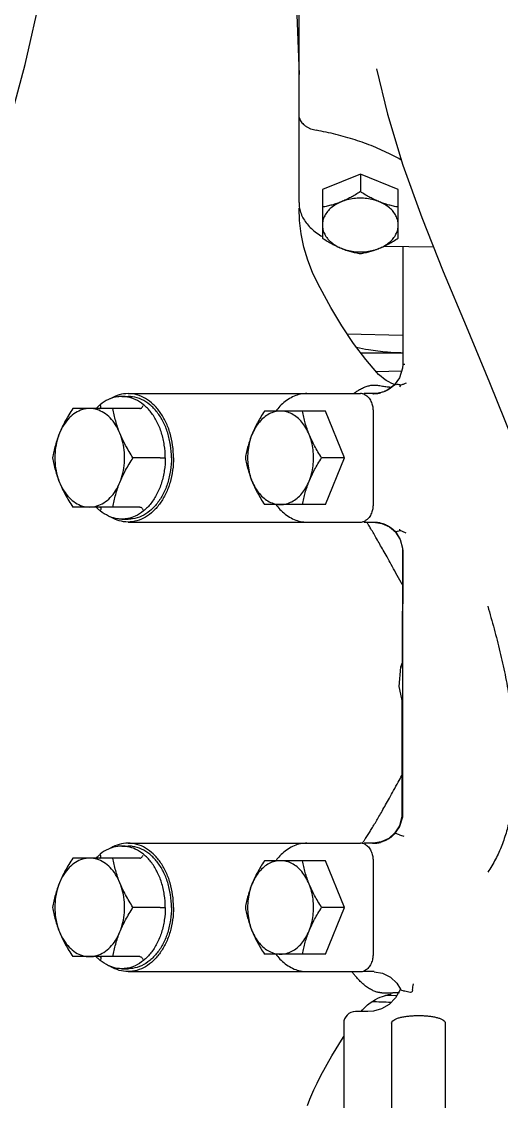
# Model space of a CAD drawing. Header units: millimetres. Extents: x 156850 to 204135, y 56350 to 74150.
# Drawn here: x 158871.3 to 158953.5, y 61828.3 to 62013.2 of the extents above; entities that cross this region are included whole.
import ezdxf

# ---------------------------------------------------------------- set-up
doc = ezdxf.new("R2010")
doc.units = ezdxf.units.MM
doc.header["$LTSCALE"] = 150
doc.layers.add('-----33 Equipment', color=5, linetype='Continuous')

# ---------------------------------------------------------------- blocks, each defined once
blk = doc.blocks.new('X-2F-PLAN$0$A$C73FA2420')
at = {"color": 0, "linetype": 'Continuous'}
for p, q in [((2098.8, 546.69), (2098.8, 558.2)), ((2115.67, 546.69), (2115.67, 558.2)), ((2175.8, 546.69), (2175.8, 558.2)), ((2192.67, 546.69), (2192.67, 558.2)), ((2096.73, 549.78), (2096.73, 548.72)), ((2117.73, 549.78), (2117.73, 548.72)), ((2173.73, 549.78), (2173.73, 548.72)), ((2194.73, 549.78), (2194.73, 548.72)), ((2096.23, 548.72), (2096.23, 508.89)), ((2107.23, 543.25), (2107.23, 547.88)), ((2118.23, 548.72), (2118.23, 508.89)), ((2173.23, 548.72), (2173.23, 508.89)), ((2184.23, 543.25), (2184.23, 547.88)), ((2195.23, 548.72), (2195.23, 508.89)), ((2099.23, 514.92), (2099.23, 525.36)), ((2115.23, 514.92), (2115.23, 525.36)), ((2176.23, 514.92), (2176.23, 525.36)), ((2192.23, 514.92), (2192.23, 525.36)), ((2270.4, 520.21), (2249.86, 519.44)), ((2224.85, 519.34), (2227, 519.42)), ((2227.95, 519.44), (2242.44, 519.44)), ((2242.54, 519.44), (2279.98, 519.44)), ((2077.14, 516.35), (2077.14, 516.35)), ((2214.33, 516.35), (2214.33, 516.35)), ((2099.23, 514.92), (2107.23, 511.65)), ((2107.23, 511.65), (2107.23, 515.57)), ((2107.23, 511.65), (2115.23, 514.92)), ((2176.23, 514.92), (2184.23, 511.65)), ((2184.23, 511.65), (2184.23, 515.57)), ((2184.23, 511.65), (2192.23, 514.92)), ((2230.18, 515.44), (2221.86, 515.44)), ((2232.84, 508.94), (2230.18, 515.44)), ((2087.38, 511.79), (2057.38, 511.79)), ((2205.48, 511.2), (2205.25, 501.67)), ((2089.38, 507.66), (2089.38, 509.79)), ((2089.38, 508.8), (2089.7, 508.55)), ((2202.23, 508.89), (2202.23, 501.67)), ((2232.84, 508.94), (2229.82, 508.94)), ((2230.18, 502.44), (2232.84, 508.94)), ((2096.23, 506.55), (2096.23, 508.42)), ((2115.23, 506.77), (2099.23, 506.77)), ((2118.23, 506.69), (2118.23, 508.3)), ((2173.23, 508.3), (2173.23, 506.68)), ((2192.23, 506.77), (2176.23, 506.77)), ((2195.23, 506.67), (2195.23, 508.3)), ((2092.6, 505.25), (2092.6, 505.26)), ((2092.6, 505.25), (2092.6, 503.39)), ((2118.45, 505.35), (2118.25, 506.69)), ((2119.05, 504.07), (2118.45, 505.35)), ((2173.01, 505.25), (2172.41, 503.97)), ((2173.23, 506.7), (2173.01, 505.25)), ((2199.04, 506.28), (2199.15, 501.85)), ((2220.48, 504.88), (2220.37, 496.42)), ((2250.88, 506.16), (2250.87, 506.15)), ((2087.38, 503.58), (2057.38, 503.58)), ((2092.16, 504.65), (2092.21, 502.65)), ((2119.99, 503.01), (2119.05, 504.07)), ((2172.41, 503.97), (2171.48, 502.91)), ((2196.77, 503.09), (2196.82, 503.24)), ((2122.66, 501.75), (2121.06, 502.22)), ((2123.24, 501.72), (2122.66, 501.75)), ((2123.25, 501.82), (2122.73, 501.84)), ((2124.54, 501.82), (2123.25, 501.82)), ((2124.93, 501.82), (2124.54, 501.82)), ((2125.33, 501.82), (2124.93, 501.82)), ((2125.92, 501.82), (2125.33, 501.82)), ((2126.32, 501.82), (2125.92, 501.82)), ((2126.73, 501.83), (2126.32, 501.82)), ((2127.13, 501.83), (2126.73, 501.83)), ((2127.54, 501.83), (2127.13, 501.83)), ((2127.95, 501.83), (2127.54, 501.83)), ((2128.36, 501.83), (2127.95, 501.83)), ((2128.78, 501.83), (2128.36, 501.83)), ((2129.83, 501.83), (2129.41, 501.83)), ((2130.26, 501.83), (2129.83, 501.83)), ((2130.68, 501.83), (2130.26, 501.83)), ((2131.11, 501.83), (2130.68, 501.83)), ((2131.55, 501.83), (2131.11, 501.83)), ((2132.64, 501.83), (2132.2, 501.83)), ((2133.08, 501.83), (2132.64, 501.83)), ((2134.19, 501.83), (2133.74, 501.83)), ((2135.32, 501.83), (2134.86, 501.83)), ((2137.85, 501.82), (2137.38, 501.82)), ((2145.09, 502.35), (2142.16, 501.72)), ((2143.28, 501.81), (2142.89, 501.81)), ((2148.4, 502.04), (2145.09, 502.35)), ((2148.28, 501.79), (2148.29, 501.79)), ((2148.4, 501.79), (2148.29, 501.79)), ((2149.31, 501.71), (2148.4, 502.04)), ((2149.57, 501.79), (2148.4, 501.79)), ((2156.84, 501.76), (2153.97, 501.77)), ((2168.22, 501.72), (2167.95, 501.72)), ((2168.73, 501.71), (2168.23, 501.68)), ((2220.44, 501.67), (2200.23, 501.67)), ((2221.86, 502.44), (2230.18, 502.44)), ((2092.89, 500.04), (2092.84, 500.07)), ((2087.38, 494.39), (2057.38, 494.39))]:
    blk.add_line(p, q, dxfattribs=at)
for points in [[(2162.03, 637.5), (2162.88, 632.27), (2164.23, 627.07), (2166.07, 621.97), (2168.44, 616.97), (2171.35, 612.07), (2174.85, 607.23), (2179, 602.47), (2183.85, 597.79), (2189.39, 593.24), (2195.62, 588.88), (2202.59, 584.68), (2210.42, 580.62), (2219.24, 576.71), (2229.09, 572.98), (2239.92, 569.5), (2251.59, 566.35), (2263.99, 563.57), (2277.11, 561.16), (2290.97, 559.14), (2305.53, 557.54), (2320.78, 556.39), (2336.56, 555.75)], [(2073.29, 517.98), (2074.39, 517.58), (2076, 516.9), (2077.14, 516.35)], [(2214.33, 516.35), (2215.98, 517.13), (2218.11, 517.95), (2220.31, 518.6), (2222.57, 519.06), (2224.85, 519.34)], [(2077.14, 516.35), (2078.42, 515.68), (2081.81, 513.81), (2084.97, 511.88), (2085.11, 511.79)], [(2198.84, 506.11), (2201.05, 507.99), (2203.84, 510.1), (2206.82, 512.09), (2209.97, 513.99), (2213.32, 515.82), (2214.33, 516.35)], [(2090.63, 504.03), (2089.87, 505.33), (2089.47, 506.68), (2089.38, 507.66)], [(2089.7, 508.55), (2090.14, 508.13), (2090.54, 507.7), (2090.89, 507.26), (2091.2, 506.81), (2091.46, 506.37), (2091.68, 505.95), (2091.86, 505.54), (2092, 505.16), (2092.11, 504.83), (2092.19, 504.55), (2092.25, 504.31), (2092.29, 504.1), (2092.32, 503.93), (2092.34, 503.81), (2092.35, 503.73), (2092.36, 503.69), (2092.36, 503.67)], [(2096.21, 506.56), (2095.99, 505.15), (2095.3, 503.78), (2094.24, 502.69), (2093.2, 502.09)], [(2250.87, 506.15), (2243.1, 504.29), (2234.37, 501.64), (2225.38, 498.41), (2216.17, 494.75), (2206.76, 490.83), (2197.15, 486.82), (2187.37, 482.89), (2177.51, 479.22), (2167.67, 475.97), (2158.04, 473.29), (2148.82, 471.27), (2140.81, 470.01)], [(2196.82, 503.24), (2197.01, 503.65), (2197.23, 504.08), (2197.49, 504.52), (2197.79, 504.96), (2198.14, 505.39), (2198.53, 505.81), (2198.84, 506.11)], [(2093.21, 502.09), (2091.73, 502.93), (2090.63, 504.03)], [(2121.06, 502.22), (2119.75, 503.13), (2119.44, 503.48)], [(2172.86, 504.78), (2172.41, 503.93), (2171.48, 502.88), (2170.24, 502.1), (2168.73, 501.71)], [(2196.67, 503.17), (2195.77, 504.42), (2195.65, 504.78)], [(2200.23, 501.67), (2199.56, 501.72), (2197.95, 502.22), (2196.67, 503.17)], [(2122.73, 501.84), (2121.23, 502.24), (2119.99, 503.01)], [(2168.23, 501.68), (2164.57, 501.69), (2153.8, 501.7), (2143.75, 501.71), (2134.3, 501.72), (2125.29, 501.72), (2123.24, 501.72)], [(2129.41, 501.83), (2129.2, 501.83), (2128.78, 501.83)], [(2132.2, 501.83), (2131.98, 501.83), (2131.55, 501.83)], [(2133.74, 501.83), (2133.52, 501.83), (2133.08, 501.83)], [(2134.86, 501.83), (2134.64, 501.83), (2134.19, 501.83)], [(2136, 501.83), (2135.77, 501.83), (2135.32, 501.83)], [(2136.69, 501.83), (2136.46, 501.83), (2136, 501.83)], [(2137.38, 501.82), (2137.15, 501.83), (2136.69, 501.83)], [(2138.55, 501.82), (2138.32, 501.82), (2137.85, 501.82)], [(2139.5, 501.82), (2139.26, 501.82), (2139.02, 501.82), (2138.55, 501.82)], [(2140.21, 501.82), (2139.97, 501.82), (2139.5, 501.82)], [(2140.93, 501.82), (2140.69, 501.82), (2140.21, 501.82)], [(2141.9, 501.81), (2141.66, 501.82), (2141.42, 501.82), (2140.93, 501.82)], [(2142.89, 501.81), (2142.64, 501.81), (2142.39, 501.81), (2141.9, 501.81)], [(2152.57, 501.78), (2152.29, 501.78), (2152.02, 501.78), (2151.74, 501.78), (2151.47, 501.78), (2151.19, 501.78), (2150.92, 501.78), (2150.65, 501.78), (2150.38, 501.79), (2150.11, 501.79), (2149.57, 501.79)], [(2153.97, 501.77), (2153.69, 501.77), (2153.41, 501.77), (2153.13, 501.77), (2152.57, 501.78)], [(2158.31, 501.75), (2157.72, 501.76), (2157.43, 501.76), (2157.13, 501.76), (2156.84, 501.76)], [(2161.32, 501.74), (2160.71, 501.74), (2160.41, 501.74), (2160.11, 501.75), (2159.8, 501.75), (2159.5, 501.75), (2159.2, 501.75), (2158.91, 501.75), (2158.61, 501.75), (2158.31, 501.75)], [(2163.17, 501.73), (2162.55, 501.74), (2162.24, 501.74), (2161.93, 501.74), (2161.63, 501.74), (2161.32, 501.74)], [(2164.74, 501.73), (2164.11, 501.73), (2163.8, 501.73), (2163.49, 501.73), (2163.17, 501.73)], [(2166.33, 501.72), (2165.69, 501.72), (2165.38, 501.73), (2165.06, 501.73), (2164.74, 501.73)], [(2167.95, 501.72), (2167.3, 501.72), (2166.98, 501.72), (2166.65, 501.72), (2166.33, 501.72)], [(2171.48, 502.91), (2170.24, 502.14), (2168.73, 501.74), (2168.22, 501.72)], [(2171.64, 502.97), (2171.63, 502.94), (2171.62, 502.91)], [(2171.76, 502.13), (2171.82, 502.15), (2171.88, 502.17), (2171.94, 502.18)], [(2171.94, 502.18), (2171.97, 502.19), (2172, 502.17)], [(2196.41, 502.16), (2196.54, 502.09), (2196.69, 502.05)], [(2196.82, 502.79), (2196.82, 502.85), (2196.82, 502.89), (2196.81, 502.93)], [(2093.14, 499.99), (2093.01, 500), (2092.89, 500.04)]]:
    blk.add_lwpolyline(points, dxfattribs=at)
blk.add_arc((2087.38, 509.79), 2, 0, 90, dxfattribs=at)
for points, start_tangent, end_tangent in [([(2103.02, 560.46), (2101.98, 560), (2100.93, 559.47), (2099.87, 558.86), (2098.8, 558.2)], (-0.92582, -0.377964), (-0.84076, -0.541408)), ([(2103.02, 560.46), (2101.6, 559.73), (2100.41, 558.8), (2099.53, 557.72), (2098.98, 556.53), (2098.8, 555.29)], (-0.92582, -0.377964), (0, -1)), ([(2107.23, 561.65), (2106.17, 561.44), (2105.11, 561.17), (2104.06, 560.85), (2103.02, 560.46)], (-0.985438, -0.170033), (-0.92582, -0.377964)), ([(2111.45, 560.46), (2109.84, 560.96), (2108.12, 561.22), (2106.35, 561.22), (2104.63, 560.96), (2103.02, 560.46)], (-0.92582, 0.377964), (-0.92582, -0.377964)), ([(2111.45, 560.46), (2110.41, 560.85), (2109.36, 561.17), (2108.3, 561.44), (2107.23, 561.65)], (-0.92582, 0.377964), (-0.985438, 0.170033)), ([(2115.67, 558.2), (2114.6, 558.86), (2113.54, 559.47), (2112.49, 560), (2111.45, 560.46)], (-0.84076, 0.541408), (-0.92582, 0.377964)), ([(2115.67, 555.29), (2115.48, 556.53), (2114.94, 557.72), (2114.06, 558.8), (2112.88, 559.72), (2111.45, 560.46)], (0, 1), (-0.92582, 0.377964)), ([(2180.02, 560.46), (2178.98, 560), (2177.93, 559.47), (2176.87, 558.86), (2175.8, 558.2)], (-0.92582, -0.377964), (-0.84076, -0.541408)), ([(2180.02, 560.46), (2178.6, 559.73), (2177.41, 558.8), (2176.53, 557.72), (2175.98, 556.53), (2175.8, 555.29)], (-0.92582, -0.377964), (0, -1)), ([(2184.23, 561.65), (2183.17, 561.44), (2182.11, 561.17), (2181.06, 560.85), (2180.02, 560.46)], (-0.985438, -0.170033), (-0.92582, -0.377964)), ([(2188.45, 560.46), (2186.84, 560.96), (2185.12, 561.22), (2183.35, 561.22), (2181.63, 560.96), (2180.02, 560.46)], (-0.92582, 0.377964), (-0.92582, -0.377964)), ([(2188.45, 560.46), (2187.41, 560.85), (2186.36, 561.17), (2185.3, 561.44), (2184.23, 561.65)], (-0.92582, 0.377964), (-0.985438, 0.170033)), ([(2192.67, 558.2), (2191.6, 558.86), (2190.54, 559.47), (2189.49, 560), (2188.45, 560.46)], (-0.84076, 0.541408), (-0.92582, 0.377964)), ([(2192.67, 555.29), (2192.48, 556.53), (2191.94, 557.72), (2191.06, 558.8), (2189.88, 559.72), (2188.45, 560.46)], (0, 1), (-0.92582, 0.377964)), ([(2098.8, 555.29), (2098.99, 554.05), (2099.53, 552.87), (2100.41, 551.79), (2101.59, 550.86), (2103.02, 550.13)], (0, -1), (0.92582, -0.377964)), ([(2111.45, 550.13), (2112.87, 550.86), (2114.06, 551.79), (2114.94, 552.87), (2115.48, 554.06), (2115.67, 555.29)], (0.92582, 0.377964), (0, 1)), ([(2175.8, 555.29), (2175.99, 554.05), (2176.53, 552.87), (2177.41, 551.79), (2178.59, 550.86), (2180.02, 550.13)], (0, -1), (0.92582, -0.377964)), ([(2188.45, 550.13), (2189.87, 550.86), (2191.06, 551.79), (2191.94, 552.87), (2192.48, 554.06), (2192.67, 555.29)], (0.92582, 0.377964), (0, 1)), ([(2097.15, 551.84), (2097.25, 552.07), (2098.14, 553.49), (2098.18, 553.54)], (0.378535, 0.925587), (0.639571, 0.768732)), ([(2098.18, 553.54), (2098.35, 553.73)], (0.639571, 0.768732), (0.664539, 0.747253)), ([(2098.48, 553.38), (2098.3, 553.42)], (-0.989806, 0.142419), (-0.92582, 0.377964)), ([(2098.35, 553.73), (2098.77, 554.17)], (0.664539, 0.747253), (0.719955, 0.694021)), ([(2098.68, 553.39), (2098.64, 553.38), (2098.48, 553.38)], (-0.926936, -0.375219), (-0.989806, 0.142419)), ([(2098.8, 553.57), (2098.76, 553.45), (2098.68, 553.39)], (0, -1), (-0.926936, -0.375219)), ([(2115.67, 553.57), (2115.71, 553.45), (2115.79, 553.39)], (0, -1), (0.926496, -0.376304)), ([(2116.12, 553.73), (2115.7, 554.17)], (-0.664574, 0.747223), (-0.719955, 0.694021)), ([(2115.79, 553.39), (2115.83, 553.38), (2115.99, 553.38)], (0.926496, -0.376304), (0.989806, 0.142419)), ([(2115.99, 553.38), (2116.17, 553.42)], (0.989806, 0.142419), (0.92582, 0.377964)), ([(2116.28, 553.54), (2116.12, 553.73)], (-0.639571, 0.768732), (-0.664574, 0.747223)), ([(2117.32, 551.84), (2117.22, 552.07), (2116.33, 553.49), (2116.28, 553.54)], (-0.378535, 0.925587), (-0.639571, 0.768732)), ([(2174.15, 551.84), (2174.25, 552.07), (2175.14, 553.49), (2175.18, 553.54)], (0.378535, 0.925587), (0.639571, 0.768732)), ([(2175.18, 553.54), (2175.35, 553.73)], (0.639571, 0.768732), (0.664539, 0.747253)), ([(2175.48, 553.38), (2175.3, 553.42)], (-0.989806, 0.142419), (-0.92582, 0.377964)), ([(2175.35, 553.73), (2175.77, 554.17)], (0.664539, 0.747253), (0.719955, 0.694021)), ([(2175.68, 553.39), (2175.64, 553.38), (2175.48, 553.38)], (-0.926936, -0.375219), (-0.989806, 0.142419)), ([(2175.8, 553.57), (2175.76, 553.45), (2175.68, 553.39)], (0, -1), (-0.926936, -0.375219)), ([(2192.67, 553.57), (2192.71, 553.45), (2192.79, 553.39)], (0, -1), (0.926496, -0.376304)), ([(2193.12, 553.73), (2192.7, 554.17)], (-0.664574, 0.747223), (-0.719955, 0.694021)), ([(2192.79, 553.39), (2192.83, 553.38), (2192.99, 553.38)], (0.926496, -0.376304), (0.989806, 0.142419)), ([(2192.99, 553.38), (2193.17, 553.42)], (0.989806, 0.142419), (0.92582, 0.377964)), ([(2193.28, 553.54), (2193.12, 553.73)], (-0.639571, 0.768732), (-0.664574, 0.747223)), ([(2194.32, 551.84), (2194.22, 552.07), (2193.33, 553.49), (2193.28, 553.54)], (-0.378535, 0.925587), (-0.639571, 0.768732)), ([(2096.23, 548.72), (2096.45, 550.23), (2097.07, 551.69), (2097.16, 551.84)], (0, 1), (0.527024, 0.84985)), ([(2096.73, 549.78), (2096.79, 550.55), (2097.15, 551.84)], (0, 1), (0.378535, 0.925587)), ([(2098.8, 551.32), (2099.87, 551.11), (2100.93, 550.84), (2101.98, 550.52), (2103.02, 550.13)], (0.985438, -0.170033), (0.92582, -0.377964)), ([(2111.45, 550.13), (2112.49, 550.52), (2113.54, 550.84), (2114.6, 551.11), (2115.67, 551.32)], (0.92582, 0.377964), (0.985438, 0.170033)), ([(2118.23, 548.72), (2118.02, 550.23), (2117.4, 551.69), (2117.31, 551.84)], (0, 1), (-0.527024, 0.84985)), ([(2117.73, 549.78), (2117.68, 550.55), (2117.32, 551.84)], (0, 1), (-0.378535, 0.925587)), ([(2173.23, 548.72), (2173.45, 550.23), (2174.07, 551.69), (2174.16, 551.84)], (0, 1), (0.527024, 0.84985)), ([(2173.73, 549.78), (2173.79, 550.55), (2174.15, 551.84)], (0, 1), (0.378535, 0.925587)), ([(2175.8, 551.32), (2176.87, 551.11), (2177.93, 550.84), (2178.98, 550.52), (2180.02, 550.13)], (0.985438, -0.170033), (0.92582, -0.377964)), ([(2188.45, 550.13), (2189.49, 550.52), (2190.54, 550.84), (2191.6, 551.11), (2192.67, 551.32)], (0.92582, 0.377964), (0.985438, 0.170033)), ([(2195.23, 548.72), (2195.02, 550.23), (2194.4, 551.69), (2194.31, 551.84)], (0, 1), (-0.527024, 0.84985)), ([(2194.73, 549.78), (2194.68, 550.55), (2194.32, 551.84)], (0, 1), (-0.378535, 0.925587)), ([(2096.83, 548.75), (2096.79, 549), (2096.73, 549.78)], (-0.1942, 0.980962), (0, 1)), ([(2103.02, 550.13), (2104.06, 549.67), (2105.11, 549.14), (2106.17, 548.54), (2107.23, 547.88)], (0.92582, -0.377964), (0.84076, -0.541408)), ([(2103.02, 550.13), (2104.63, 549.62), (2106.35, 549.36), (2108.12, 549.36), (2109.84, 549.62), (2111.45, 550.13)], (0.92582, -0.377964), (0.92582, 0.377964)), ([(2107.23, 547.88), (2108.3, 548.54), (2109.36, 549.14), (2110.41, 549.67), (2111.45, 550.13)], (0.84076, 0.541408), (0.92582, 0.377964)), ([(2117.63, 548.75), (2117.68, 549), (2117.73, 549.78)], (0.1942, 0.980962), (0, 1)), ([(2173.83, 548.75), (2173.79, 549), (2173.73, 549.78)], (-0.1942, 0.980962), (0, 1)), ([(2180.02, 550.13), (2181.06, 549.67), (2182.11, 549.14), (2183.17, 548.54), (2184.23, 547.88)], (0.92582, -0.377964), (0.84076, -0.541408)), ([(2180.02, 550.13), (2181.63, 549.62), (2183.35, 549.36), (2185.12, 549.36), (2186.84, 549.62), (2188.45, 550.13)], (0.92582, -0.377964), (0.92582, 0.377964)), ([(2184.23, 547.88), (2185.3, 548.54), (2186.36, 549.14), (2187.41, 549.67), (2188.45, 550.13)], (0.84076, 0.541408), (0.92582, 0.377964)), ([(2194.63, 548.75), (2194.68, 549), (2194.73, 549.78)], (0.1942, 0.980962), (0, 1)), ([(2107.23, 540.94), (2105.09, 541.09), (2103.02, 541.53), (2101.12, 542.25), (2099.46, 543.22), (2098.09, 544.4), (2097.07, 545.74), (2096.45, 547.2), (2096.23, 548.72)], (-1, 0), (0, 1)), ([(2107.23, 541.29), (2105.05, 541.46), (2102.96, 541.93), (2101.06, 542.71), (2099.43, 543.75), (2098.14, 545.01), (2097.25, 546.42), (2096.79, 547.94), (2096.73, 548.72)], (-1, 0), (0, 1)), ([(2107.23, 542.35), (2105.05, 542.52), (2102.96, 543), (2101.06, 543.77), (2099.43, 544.81), (2098.14, 546.07), (2097.25, 547.48), (2096.83, 548.75)], (-1, 0), (-0.1942, 0.980962)), ([(2107.23, 542.35), (2109.42, 542.52), (2111.5, 543), (2113.41, 543.77), (2115.04, 544.81), (2116.33, 546.07), (2117.22, 547.48), (2117.63, 548.75)], (1, 0), (0.1942, 0.980962)), ([(2107.23, 540.94), (2109.38, 541.09), (2111.44, 541.53), (2113.35, 542.25), (2115.01, 543.22), (2116.38, 544.4), (2117.4, 545.74), (2118.02, 547.2), (2118.23, 548.72)], (1, 0), (0, 1)), ([(2107.23, 541.29), (2109.42, 541.46), (2111.5, 541.93), (2113.41, 542.71), (2115.04, 543.75), (2116.33, 545.01), (2117.22, 546.42), (2117.68, 547.94), (2117.73, 548.72)], (1, 0), (0, 1)), ([(2184.23, 540.94), (2182.09, 541.09), (2180.02, 541.53), (2178.12, 542.25), (2176.46, 543.22), (2175.09, 544.4), (2174.07, 545.74), (2173.45, 547.2), (2173.23, 548.72)], (-1, 0), (0, 1)), ([(2184.23, 541.29), (2182.05, 541.46), (2179.96, 541.93), (2178.06, 542.71), (2176.43, 543.75), (2175.14, 545.01), (2174.25, 546.42), (2173.79, 547.94), (2173.73, 548.72)], (-1, 0), (0, 1)), ([(2184.23, 542.35), (2182.05, 542.52), (2179.96, 543), (2178.06, 543.77), (2176.43, 544.81), (2175.14, 546.07), (2174.25, 547.48), (2173.83, 548.75)], (-1, 0), (-0.1942, 0.980962)), ([(2184.23, 542.35), (2186.42, 542.52), (2188.5, 543), (2190.41, 543.77), (2192.04, 544.81), (2193.33, 546.07), (2194.22, 547.48), (2194.63, 548.75)], (1, 0), (0.1942, 0.980962)), ([(2184.23, 540.94), (2186.38, 541.09), (2188.44, 541.53), (2190.35, 542.25), (2192.01, 543.22), (2193.38, 544.4), (2194.4, 545.74), (2195.02, 547.2), (2195.23, 548.72)], (1, 0), (0, 1)), ([(2184.23, 541.29), (2186.42, 541.46), (2188.5, 541.93), (2190.41, 542.71), (2192.04, 543.75), (2193.33, 545.01), (2194.22, 546.42), (2194.68, 547.94), (2194.73, 548.72)], (1, 0), (0, 1)), ([(2098.8, 546.69), (2098.76, 546.53), (2098.64, 546.36), (2098.48, 546.23), (2098.3, 546.13)], (0, -1), (-0.92582, -0.377964)), ([(2115.67, 546.69), (2115.71, 546.53), (2115.83, 546.36), (2115.99, 546.23), (2116.17, 546.13)], (0, -1), (0.92582, -0.377964)), ([(2175.8, 546.69), (2175.76, 546.53), (2175.64, 546.36), (2175.48, 546.23), (2175.3, 546.13)], (0, -1), (-0.92582, -0.377964)), ([(2192.67, 546.69), (2192.71, 546.53), (2192.83, 546.36), (2192.99, 546.23), (2193.17, 546.13)], (0, -1), (0.92582, -0.377964)), ([(2107.23, 543.25), (2107.23, 543.06), (2107.23, 542.86), (2107.23, 542.65), (2107.23, 542.48)], (0, -1), (0, -1)), ([(2184.23, 543.25), (2184.23, 543.06), (2184.23, 542.86), (2184.23, 542.65), (2184.23, 542.48)], (0, -1), (0, -1)), ([(2103.23, 527.5), (2102.25, 527.07), (2101.26, 526.57), (2100.25, 526), (2099.23, 525.36)], (-0.92582, -0.377964), (-0.84076, -0.541408)), ([(2103.23, 527.5), (2102.1, 526.94), (2101.11, 526.24), (2100.31, 525.43), (2099.72, 524.54), (2099.35, 523.58), (2099.23, 522.6)], (-0.92582, -0.377964), (0, -1)), ([(2107.23, 528.63), (2106.21, 528.43), (2105.21, 528.18), (2104.22, 527.87), (2103.23, 527.5)], (-0.985438, -0.170033), (-0.92582, -0.377964)), ([(2111.23, 527.5), (2109.97, 527.92), (2108.62, 528.17), (2107.23, 528.26), (2105.84, 528.17), (2104.5, 527.92), (2103.23, 527.5)], (-0.92582, 0.377964), (-0.92582, -0.377964)), ([(2111.23, 527.5), (2110.25, 527.87), (2109.26, 528.18), (2108.25, 528.43), (2107.23, 528.63)], (-0.92582, 0.377964), (-0.985438, 0.170033)), ([(2115.23, 525.36), (2114.21, 526), (2113.21, 526.57), (2112.22, 527.07), (2111.23, 527.5)], (-0.84076, 0.541408), (-0.92582, 0.377964)), ([(2115.23, 522.6), (2115.11, 523.59), (2114.75, 524.54), (2114.16, 525.43), (2113.36, 526.24), (2112.38, 526.94), (2111.23, 527.5)], (0, 1), (-0.92582, 0.377964)), ([(2180.23, 527.5), (2179.25, 527.07), (2178.26, 526.57), (2177.25, 526), (2176.23, 525.36)], (-0.92582, -0.377964), (-0.84076, -0.541408)), ([(2180.23, 527.5), (2179.1, 526.94), (2178.11, 526.24), (2177.31, 525.43), (2176.72, 524.54), (2176.35, 523.58), (2176.23, 522.6)], (-0.92582, -0.377964), (0, -1)), ([(2184.23, 528.63), (2183.21, 528.43), (2182.21, 528.18), (2181.22, 527.87), (2180.23, 527.5)], (-0.985438, -0.170033), (-0.92582, -0.377964)), ([(2188.23, 527.5), (2186.97, 527.92), (2185.62, 528.17), (2184.23, 528.26), (2182.84, 528.17), (2181.5, 527.92), (2180.23, 527.5)], (-0.92582, 0.377964), (-0.92582, -0.377964)), ([(2188.23, 527.5), (2187.25, 527.87), (2186.26, 528.18), (2185.25, 528.43), (2184.23, 528.63)], (-0.92582, 0.377964), (-0.985438, 0.170033)), ([(2192.23, 525.36), (2191.21, 526), (2190.21, 526.57), (2189.22, 527.07), (2188.23, 527.5)], (-0.84076, 0.541408), (-0.92582, 0.377964)), ([(2192.23, 522.6), (2192.11, 523.59), (2191.75, 524.54), (2191.16, 525.43), (2190.36, 526.24), (2189.38, 526.94), (2188.23, 527.5)], (0, 1), (-0.92582, 0.377964)), ([(2098.83, 523.1), (2097.98, 522.28), (2096.68, 520.27), (2096.23, 518.08)], (-0.766761, -0.641932), (0, -1)), ([(2099.18, 523.38), (2098.83, 523.1)], (-0.796285, -0.604921), (-0.766761, -0.641932)), ([(2099.23, 522.6), (2099.36, 521.62), (2099.72, 520.67), (2100.31, 519.78), (2101.1, 518.97), (2102.09, 518.27), (2103.23, 517.7)], (0, -1), (0.92582, -0.377964)), ([(2111.23, 517.7), (2112.37, 518.27), (2113.36, 518.97), (2114.16, 519.77), (2114.75, 520.67), (2115.11, 521.62), (2115.23, 522.6)], (0.92582, 0.377964), (0, 1)), ([(2115.64, 523.1), (2115.29, 523.38)], (-0.766761, 0.641932), (-0.796285, 0.604921)), ([(2118.23, 518.08), (2117.79, 520.27), (2116.49, 522.28), (2115.64, 523.1)], (0, 1), (-0.766761, 0.641932)), ([(2175.83, 523.1), (2174.98, 522.28), (2173.68, 520.27), (2173.23, 518.08)], (-0.766761, -0.641932), (0, -1)), ([(2176.18, 523.38), (2175.83, 523.1)], (-0.796285, -0.604921), (-0.766761, -0.641932)), ([(2176.23, 522.6), (2176.36, 521.62), (2176.72, 520.67), (2177.31, 519.78), (2178.1, 518.97), (2179.09, 518.27), (2180.23, 517.7)], (0, -1), (0.92582, -0.377964)), ([(2188.23, 517.7), (2189.37, 518.27), (2190.36, 518.97), (2191.16, 519.77), (2191.75, 520.67), (2192.11, 521.62), (2192.23, 522.6)], (0.92582, 0.377964), (0, 1)), ([(2192.64, 523.1), (2192.29, 523.38)], (-0.766761, 0.641932), (-0.796285, 0.604921)), ([(2195.23, 518.08), (2194.79, 520.27), (2193.49, 522.28), (2192.64, 523.1)], (0, 1), (-0.766761, 0.641932)), ([(2099.23, 518.83), (2100.25, 518.63), (2101.26, 518.38), (2102.25, 518.07), (2103.23, 517.7)], (0.985438, -0.170033), (0.92582, -0.377964)), ([(2111.23, 517.7), (2112.22, 518.07), (2113.21, 518.38), (2114.21, 518.63), (2115.23, 518.83)], (0.92582, 0.377964), (0.985438, 0.170033)), ([(2176.23, 518.83), (2177.25, 518.63), (2178.26, 518.38), (2179.25, 518.07), (2180.23, 517.7)], (0.985438, -0.170033), (0.92582, -0.377964)), ([(2188.23, 517.7), (2189.22, 518.07), (2190.21, 518.38), (2191.21, 518.63), (2192.23, 518.83)], (0.92582, 0.377964), (0.985438, 0.170033)), ([(2227.95, 519.44), (2227, 519.36), (2226.05, 519.09), (2225.14, 518.66), (2224.28, 518.07), (2223.48, 517.32), (2222.75, 516.43), (2222.12, 515.44)], (-1, 0), (-0.486922, -0.873445)), ([(2242.29, 519.34), (2241.96, 519.19), (2241.63, 518.96), (2241.33, 518.66), (2241.05, 518.3), (2240.8, 517.9), (2240.6, 517.45), (2240.44, 516.98), (2240.33, 516.5)], (-0.941358, -0.337409), (-0.173178, -0.98489)), ([(2242.41, 519.38), (2242.29, 519.34)], (-0.924846, -0.380343), (-0.941358, -0.337409)), ([(2242.51, 519.44), (2242.41, 519.38)], (-0.100867, -0.9949), (-0.924846, -0.380343)), ([(2242.44, 519.44), (2242.5, 519.44), (2242.51, 519.44)], (1, 0), (-0.100867, -0.9949)), ([(2103.23, 517.7), (2104.5, 517.29), (2105.85, 517.03), (2107.23, 516.95), (2108.62, 517.03), (2109.97, 517.29), (2111.23, 517.7)], (0.92582, -0.377964), (0.92582, 0.377964)), ([(2103.23, 517.7), (2104.22, 517.27), (2105.21, 516.77), (2106.21, 516.2), (2107.23, 515.57)], (0.92582, -0.377964), (0.84076, -0.541408)), ([(2107.23, 515.57), (2108.25, 516.2), (2109.26, 516.77), (2110.25, 517.27), (2111.23, 517.7)], (0.84076, 0.541408), (0.92582, 0.377964)), ([(2180.23, 517.7), (2181.5, 517.29), (2182.85, 517.03), (2184.23, 516.95), (2185.62, 517.03), (2186.97, 517.29), (2188.23, 517.7)], (0.92582, -0.377964), (0.92582, 0.377964)), ([(2180.23, 517.7), (2181.22, 517.27), (2182.21, 516.77), (2183.21, 516.2), (2184.23, 515.57)], (0.92582, -0.377964), (0.84076, -0.541408)), ([(2184.23, 515.57), (2185.25, 516.2), (2186.26, 516.77), (2187.25, 517.27), (2188.23, 517.7)], (0.84076, 0.541408), (0.92582, 0.377964)), ([(2235.22, 501.87), (2236.19, 503.7), (2237.54, 506.69), (2238.68, 509.84), (2239.61, 513.12), (2240.33, 516.5)], (0.491374, 0.870949), (0.173178, 0.98489)), ([(2221.86, 515.44), (2221.34, 514.61), (2220.88, 513.79), (2220.47, 512.99), (2220.12, 512.19)], (-0.541408, -0.84076), (-0.377964, -0.92582)), ([(2221.59, 514.39), (2221.15, 513.92), (2220.58, 513.12), (2220.12, 512.19)], (-0.735946, -0.67704), (-0.377964, -0.92582)), ([(2224.1, 515.44), (2223.3, 515.35), (2222.53, 515.05), (2221.8, 514.57), (2221.59, 514.39)], (-1, 0), (-0.735946, -0.67704)), ([(2228.08, 512.19), (2227.62, 513.12), (2227.06, 513.92), (2226.4, 514.57), (2225.67, 515.05), (2224.89, 515.35), (2224.1, 515.44)], (-0.377964, 0.92582), (-1, 0)), ([(2228.08, 512.19), (2227.78, 512.99), (2227.53, 513.79), (2227.33, 514.61), (2227.16, 515.44)], (-0.377964, 0.92582), (-0.170033, 0.985438)), ([(2092.63, 505.6), (2092.74, 506.13), (2092.96, 506.72), (2093.3, 507.37), (2093.76, 508.05), (2094.3, 508.68), (2094.83, 509.21), (2095.34, 509.67), (2095.8, 510.07), (2096.23, 510.44)], (0.138504, 0.990362), (0.751285, 0.659978)), ([(2220.12, 512.19), (2219.82, 511.4), (2219.57, 510.59), (2219.37, 509.78), (2219.2, 508.94)], (-0.377964, -0.92582), (-0.170033, -0.985438)), ([(2220.12, 512.19), (2219.78, 511.17), (2219.57, 510.07), (2219.5, 508.94), (2219.57, 507.82), (2219.78, 506.72), (2220.12, 505.69)], (-0.377964, -0.92582), (0.377964, -0.92582)), ([(2228.08, 505.69), (2228.42, 506.72), (2228.63, 507.82), (2228.7, 508.94), (2228.63, 510.07), (2228.42, 511.17), (2228.08, 512.19)], (0.377964, 0.92582), (-0.377964, 0.92582)), ([(2229.82, 508.94), (2229.3, 509.78), (2228.84, 510.59), (2228.43, 511.4), (2228.08, 512.19)], (-0.541408, 0.84076), (-0.377964, 0.92582)), ([(2096.23, 508.89), (2096.27, 508.57), (2096.36, 508.27)], (0, -1), (0.395552, -0.918444)), ([(2118.12, 508.3), (2118.23, 508.89)], (0.3764, 0.926457), (0, 1)), ([(2118.23, 508.6), (2118.45, 508.44)], (0.809177, -0.587565), (0.816915, -0.576758)), ([(2173.23, 508.89), (2173.35, 508.3)], (0, -1), (0.378193, -0.925727)), ([(2195.12, 508.3), (2195.23, 508.89)], (0.379279, 0.925282), (0, 1)), ([(2195.23, 510.1), (2195.26, 510.06), (2195.64, 509.52)], (0.588456, -0.808529), (0.551456, -0.834204)), ([(2195.64, 509.52), (2195.82, 509.24)], (0.551456, -0.834204), (0.523681, -0.851914)), ([(2195.82, 509.24), (2196.01, 508.92), (2196.33, 508.25), (2196.55, 507.59), (2196.67, 507.01), (2196.7, 506.49), (2196.66, 506.03)], (0.523681, -0.851914), (-0.147545, -0.989055)), ([(2203.17, 509.62), (2202.78, 507.56), (2202.37, 504.28), (2202.25, 501.98)], (-0.213147, -0.97702), (-0.024711, -0.999695)), ([(2219.2, 508.94), (2219.37, 508.11), (2219.57, 507.29), (2219.82, 506.49), (2220.12, 505.69)], (0.170033, -0.985438), (0.377964, -0.92582)), ([(2228.08, 505.69), (2228.43, 506.49), (2228.84, 507.29), (2229.3, 508.11), (2229.82, 508.94)], (0.377964, 0.92582), (0.541408, 0.84076)), ([(2090.94, 503.73), (2091.08, 506.99)], (0.044582, 0.999006), (0.043865, 0.999037)), ([(2096.59, 507.88), (2096.36, 508.27)], (-0.604365, 0.796707), (-0.39559, 0.918427)), ([(2098.25, 506.88), (2097.42, 507.2), (2096.77, 507.68), (2096.59, 507.88)], (-0.971613, 0.236577), (-0.604365, 0.796707)), ([(2099.23, 506.77), (2098.9, 506.78), (2098.57, 506.82), (2098.25, 506.88)], (-1, -0.00029), (-0.971526, 0.236933)), ([(2116.29, 506.9), (2115.95, 506.83), (2115.59, 506.78), (2115.23, 506.77)], (-0.96619, -0.257832), (-1, 0.000214)), ([(2117.73, 507.71), (2117.1, 507.23), (2116.29, 506.9)], (-0.686172, -0.727439), (-0.966137, -0.258029)), ([(2118.12, 508.3), (2117.73, 507.71)], (-0.376412, -0.926452), (-0.686172, -0.727439)), ([(2118.21, 506.84), (2118.21, 506.69)], (-0.022455, -0.999748), (0.024963, -0.999688)), ([(2118.45, 508.44), (2118.67, 508.29)], (0.816915, -0.576758), (0.823476, -0.56735)), ([(2118.67, 508.29), (2119.05, 508.03), (2119.7, 507.61), (2120.39, 507.18), (2121.13, 506.73), (2121.94, 506.25), (2122.8, 505.75), (2123.74, 505.21), (2124.79, 504.62), (2125.95, 503.96), (2127.25, 503.24), (2128.69, 502.45), (2129.83, 501.83)], (0.823476, -0.56735), (0.879408, -0.476069)), ([(2162.45, 501.74), (2162.88, 501.97), (2164.5, 502.85), (2165.95, 503.65), (2167.25, 504.37), (2168.4, 505.02), (2169.44, 505.61), (2170.39, 506.15), (2171.25, 506.65), (2172.06, 507.13), (2172.72, 507.54)], (0.880369, 0.474289), (0.85026, 0.526362)), ([(2172.72, 507.54), (2172.81, 507.59)], (0.85026, 0.526362), (0.849326, 0.527869)), ([(2172.81, 507.59), (2173.23, 507.86)], (0.849326, 0.527869), (0.843637, 0.536914)), ([(2173.6, 507.88), (2173.35, 508.3)], (-0.60752, 0.794304), (-0.378024, 0.925796)), ([(2175.18, 506.9), (2174.37, 507.23), (2173.74, 507.71), (2173.6, 507.88)], (-0.967016, 0.254714), (-0.60752, 0.794304)), ([(2176.23, 506.77), (2175.88, 506.78), (2175.52, 506.83), (2175.18, 506.9)], (-1, -0.000289), (-0.966885, 0.255212)), ([(2193.28, 506.9), (2192.94, 506.83), (2192.59, 506.78), (2192.23, 506.77)], (-0.967009, -0.254742), (-1, 0.000305)), ([(2194.72, 507.7), (2194.09, 507.22), (2193.28, 506.9)], (-0.688401, -0.725331), (-0.967127, -0.254293)), ([(2195.12, 508.3), (2194.72, 507.7)], (-0.379287, -0.925279), (-0.688401, -0.725331)), ([(2195.2, 506.82), (2195.21, 506.67)], (-0.018639, -0.999826), (0.025662, -0.999671)), ([(2092.6, 505.26), (2092.61, 505.37), (2092.62, 505.48), (2092.63, 505.6)], (0.01146, 0.999934), (0.138492, 0.990364)), ([(2118.21, 506.69), (2118.26, 506.09)], (0.024963, -0.999688), (0.118181, -0.992992)), ([(2118.28, 506.03), (2118.23, 506.69)], (-0.135205, 0.990818), (0, 1)), ([(2118.26, 506.09), (2118.36, 505.47)], (0.118181, -0.992992), (0.22709, -0.973874)), ([(2118.63, 504.77), (2118.41, 505.39), (2118.39, 505.48)], (-0.392672, 0.919679), (-0.249698, 0.968324)), ([(2173.05, 505.36), (2172.86, 504.78)], (-0.266959, -0.963708), (-0.380815, -0.924651)), ([(2173.23, 506.68), (2173.05, 505.36)], (0, -1), (-0.266959, -0.963708)), ([(2195.21, 506.67), (2195.25, 506.11)], (0.025662, -0.999671), (0.106998, -0.994259)), ([(2195.34, 505.65), (2195.23, 506.67)], (-0.206154, 0.97852), (0, 1)), ([(2195.25, 506.11), (2195.34, 505.51)], (0.106998, -0.994259), (0.208776, -0.977964)), ([(2195.41, 505.36), (2195.34, 505.65)], (-0.26272, 0.964872), (-0.206154, 0.97852)), ([(2195.61, 504.77), (2195.41, 505.36)], (-0.377243, 0.926114), (-0.26272, 0.964872)), ([(2196.66, 506.03), (2196.53, 505.16), (2196.41, 504.35), (2196.32, 503.65)], (-0.147522, -0.989059), (-0.122176, -0.992508)), ([(2220.12, 505.69), (2220.47, 504.9), (2220.88, 504.09), (2221.34, 503.28), (2221.86, 502.44)], (0.377964, -0.92582), (0.541408, -0.84076)), ([(2220.12, 505.69), (2220.58, 504.77), (2221.14, 503.97), (2221.8, 503.31), (2222.53, 502.84), (2223.3, 502.54), (2224.1, 502.44)], (0.377964, -0.92582), (1, 0)), ([(2224.1, 502.44), (2224.9, 502.54), (2225.67, 502.84), (2226.4, 503.31), (2227.05, 503.96), (2227.62, 504.77), (2228.08, 505.69)], (1, 0), (0.377964, 0.92582)), ([(2227.16, 502.44), (2227.33, 503.28), (2227.53, 504.09), (2227.78, 504.9), (2228.08, 505.69)], (0.170033, 0.985438), (0.377964, 0.92582)), ([(2087.38, 503.58), (2087.78, 503.39), (2088.05, 503.03), (2088.25, 502.55), (2088.41, 501.99), (2088.48, 501.67), (2088.54, 501.34), (2088.59, 501), (2088.63, 500.64), (2088.66, 500.27), (2088.68, 499.9), (2088.7, 499.52), (2088.71, 499.13), (2088.71, 498.75), (2088.7, 498.37), (2088.68, 497.99), (2088.65, 497.62), (2088.62, 497.26), (2088.58, 496.91), (2088.53, 496.57), (2088.47, 496.24), (2088.32, 495.65), (2088.14, 495.14), (2087.91, 494.73), (2087.38, 494.39)], (1, 0), (-1, 0)), ([(2092.61, 502.43), (2092.61, 502.51), (2092.61, 502.66), (2092.61, 502.82), (2092.6, 502.98), (2092.6, 503.13), (2092.6, 503.27), (2092.6, 503.39)], (-0.019164, 0.999816), (0.000729, 1)), ([(2119.22, 503.73), (2118.93, 504.18), (2118.63, 504.77)], (-0.594917, 0.803787), (-0.392673, 0.919678)), ([(2119.3, 503.63), (2119.22, 503.73)], (-0.614768, 0.788708), (-0.594917, 0.803787)), ([(2119.76, 503.12), (2119.3, 503.63)], (-0.707421, 0.706792), (-0.614768, 0.788708)), ([(2171.79, 503.13), (2171.64, 502.97)], (-0.674823, -0.737979), (-0.701153, -0.713011)), ([(2172.86, 504.78), (2172.52, 504.11), (2171.79, 503.13)], (-0.380815, -0.924651), (-0.674823, -0.737979)), ([(2195.83, 504.29), (2195.61, 504.77)], (-0.464445, 0.885602), (-0.377243, 0.926114)), ([(2196.76, 502.99), (2195.94, 504.1), (2195.83, 504.29)], (-0.679333, 0.733831), (-0.464445, 0.885602)), ([(2196.32, 503.65), (2196.31, 503.6)], (-0.122176, -0.992508), (-0.120888, -0.992666)), ([(2092.62, 502.25), (2092.61, 502.37), (2092.61, 502.43)], (-0.024678, 0.999695), (-0.019164, 0.999816)), ([(2092.68, 500.35), (2092.77, 500.89), (2092.87, 501.33), (2092.96, 501.63)], (0.134101, 0.990968), (0.318306, 0.947988)), ([(2092.96, 501.63), (2093.1, 501.95)], (0.318303, 0.947989), (0.788941, -0.614469)), ([(2119.65, 502.22), (2119.53, 501.87), (2119.42, 501.48)], (-0.287151, -0.957885), (-0.251036, -0.967978)), ([(2119.66, 502.22), (2119.76, 502.56), (2119.86, 503.02)], (0.275199, 0.961387), (-0.592957, 0.805234)), ([(2171.32, 501.09), (2171.56, 501.6), (2171.76, 502.13)], (0.466391, 0.884579), (0.322063, 0.946718)), ([(2171.62, 502.91), (2171.66, 502.56)], (-0.206956, -0.97835), (0.252028, -0.96772)), ([(2171.66, 502.56), (2171.76, 502.13)], (0.252028, -0.96772), (0.203317, -0.979113)), ([(2196.69, 502.05), (2196.8, 502.58), (2196.76, 502.77)], (0.17666, 0.984272), (-0.333357, 0.942801)), ([(2196.69, 502.05), (2196.87, 501.55), (2197.08, 501.06)], (0.306508, -0.951868), (0.441471, -0.897276)), ([(2196.81, 502.93), (2196.76, 502.99)], (-0.687827, 0.725875), (-0.679333, 0.733831)), ([(2200.23, 501.35), (2200.23, 501.67)], (0.003696, 0.999993), (-0.189309, -0.981918)), ([(2092.84, 500.07), (2092.68, 500.35)], (-0.905038, 0.425332), (0.13359, 0.991037)), ([(2093.15, 499.99), (2093.63, 499.93), (2094.12, 499.81)], (0.999174, -0.040642), (0.95683, -0.290649)), ([(2158.8, 487.13), (2154.93, 486.03), (2151.03, 485.03), (2147.1, 484.16), (2143.13, 483.45), (2139.15, 482.92), (2135.21, 482.59), (2131.45, 482.5), (2128.13, 482.62), (2125.27, 482.89), (2122.72, 483.31), (2120.27, 483.9), (2117.84, 484.72), (2115.47, 485.79), (2113.26, 487.13)], (-0.959151, -0.282893), (-0.819975, 0.572399))]:
    blk.add_spline(points, degree=3, dxfattribs=dict(at, start_tangent=start_tangent, end_tangent=end_tangent))
blk = doc.blocks.new('X-2F-PLAN$0$zw$C47F')
at = {"layer": '-----33 Equipment'}
blk.add_blockref('X-2F-PLAN$0$A$C73FA2420', (2898.05, 848.02), dxfattribs=at)

msp = doc.modelspace()

# ---------------------------------------------------------------- block references
at = {"layer": '-----33 Equipment', "rotation": 90.00000000000001}
msp.add_blockref('X-2F-PLAN$0$zw$C47F', (160286.3, 56856.22), dxfattribs=at)

doc.saveas('drawing.dxf')
